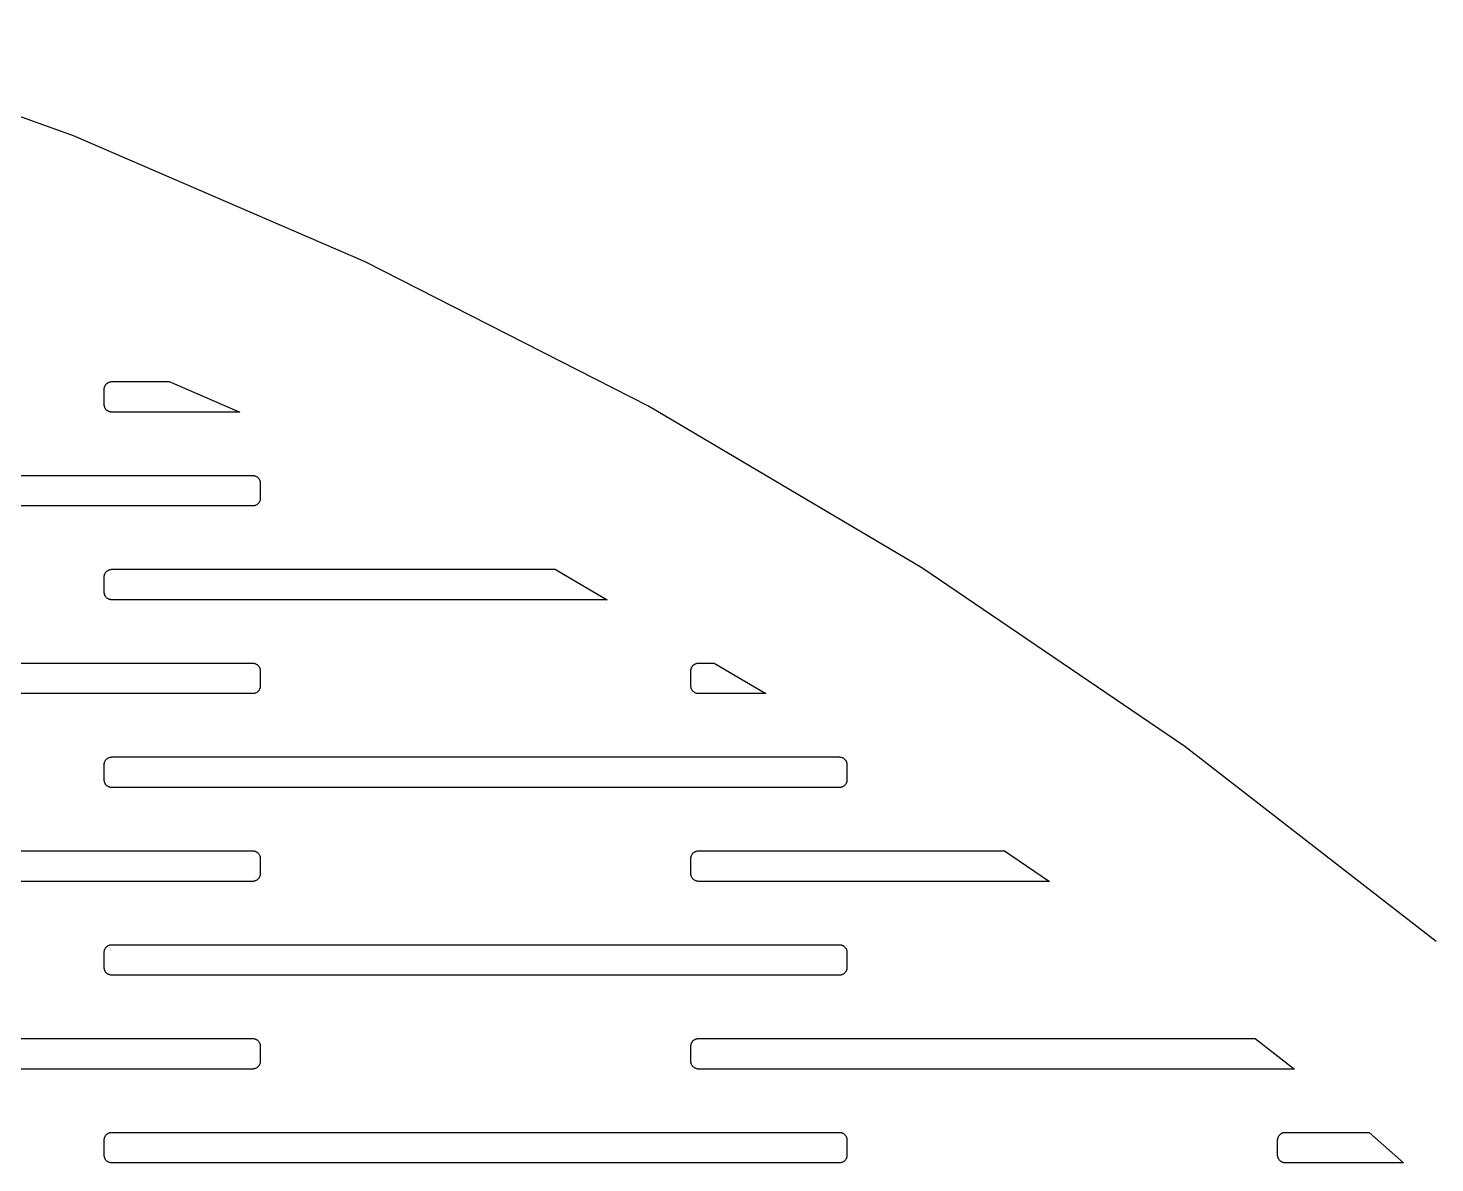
# Model space of a CAD drawing. Header units: metres. Extents: x -216 to 216, y -216 to 216.
# Drawn here: x 77.4 to 137.4, y 156.7 to 205 of the extents above; entities that cross this region are included whole.
import ezdxf

# ---------------------------------------------------------------- set-up
doc = ezdxf.new("R2010")
doc.units = ezdxf.units.M

msp = doc.modelspace()

# ---------------------------------------------------------------- linework, layer by layer
for p, q in [((79.3666, 200.457), (66.6232, 205.045)), ((91.7968, 195.078), (79.3666, 200.457)), ((103.865, 188.929), (91.7968, 195.078)), ((80.6778, 189.653), (80.6784, 189.673)), ((80.6778, 189.003), (80.6778, 189.653)), ((80.6784, 189.673), (80.6804, 189.694)), ((80.6804, 189.694), (80.6835, 189.714)), ((80.6835, 189.714), (80.688, 189.734)), ((80.688, 189.734), (80.6937, 189.753)), ((80.6937, 189.753), (80.7006, 189.772)), ((80.7006, 189.772), (80.7087, 189.791)), ((80.7087, 189.791), (80.718, 189.809)), ((80.718, 189.809), (80.7284, 189.827)), ((80.7284, 189.827), (80.7399, 189.844)), ((80.7399, 189.844), (80.7524, 189.86)), ((80.7524, 189.86), (80.7659, 189.875)), ((80.7659, 189.875), (80.7803, 189.89)), ((80.7803, 189.89), (80.7956, 189.903)), ((80.7956, 189.903), (80.8118, 189.916)), ((80.8118, 189.916), (80.8287, 189.927)), ((80.8287, 189.927), (80.8462, 189.938)), ((80.8462, 189.938), (80.8644, 189.947)), ((80.8644, 189.947), (80.8831, 189.955)), ((80.8831, 189.955), (80.9024, 189.962)), ((80.9024, 189.962), (80.922, 189.968)), ((80.922, 189.968), (80.9419, 189.972)), ((80.9419, 189.972), (80.9621, 189.975)), ((80.9621, 189.975), (80.9824, 189.977)), ((80.9824, 189.977), (81.0028, 189.978)), ((81.0028, 189.978), (83.4494, 189.978)), ((83.4494, 189.978), (86.4535, 188.678)), ((80.6784, 188.982), (80.6778, 189.003)), ((80.6804, 188.962), (80.6784, 188.982)), ((80.6835, 188.942), (80.6804, 188.962)), ((80.688, 188.922), (80.6835, 188.942)), ((80.6937, 188.902), (80.688, 188.922)), ((80.7006, 188.883), (80.6937, 188.902)), ((80.7087, 188.864), (80.7006, 188.883)), ((80.718, 188.846), (80.7087, 188.864)), ((80.7284, 188.829), (80.718, 188.846)), ((80.7399, 188.812), (80.7284, 188.829)), ((115.523, 182.035), (103.865, 188.929)), ((80.7524, 188.796), (80.7399, 188.812)), ((80.7659, 188.78), (80.7524, 188.796)), ((80.7803, 188.766), (80.7659, 188.78)), ((80.7956, 188.752), (80.7803, 188.766)), ((80.8118, 188.74), (80.7956, 188.752)), ((80.8287, 188.728), (80.8118, 188.74)), ((80.8462, 188.718), (80.8287, 188.728)), ((80.8644, 188.709), (80.8462, 188.718)), ((80.8831, 188.701), (80.8644, 188.709)), ((80.9024, 188.694), (80.8831, 188.701)), ((80.922, 188.688), (80.9024, 188.694)), ((80.9419, 188.684), (80.922, 188.688)), ((80.9621, 188.68), (80.9419, 188.684)), ((80.9824, 188.678), (80.9621, 188.68)), ((81.0028, 188.678), (80.9824, 188.678)), ((86.4535, 188.678), (81.0028, 188.678)), ((56.0028, 185.978), (87.0028, 185.978)), ((87.0028, 185.978), (87.0232, 185.977)), ((87.0232, 185.977), (87.0435, 185.975)), ((87.0435, 185.975), (87.0637, 185.972)), ((87.0637, 185.972), (87.0836, 185.968)), ((87.0836, 185.968), (87.1032, 185.962)), ((87.1032, 185.962), (87.1224, 185.955)), ((87.1224, 185.955), (87.1412, 185.947)), ((87.1412, 185.947), (87.1594, 185.938)), ((87.1594, 185.938), (87.1769, 185.927)), ((87.1769, 185.927), (87.1938, 185.916)), ((87.1938, 185.916), (87.21, 185.903)), ((87.21, 185.903), (87.2253, 185.89)), ((87.2253, 185.89), (87.2397, 185.875)), ((87.2397, 185.875), (87.2532, 185.86)), ((87.2532, 185.86), (87.2657, 185.844)), ((87.2657, 185.844), (87.2772, 185.827)), ((87.2772, 185.827), (87.2876, 185.809)), ((87.2876, 185.809), (87.2969, 185.791)), ((87.2969, 185.791), (87.305, 185.772)), ((87.305, 185.772), (87.3119, 185.753)), ((87.3119, 185.753), (87.3176, 185.734)), ((87.3176, 185.734), (87.322, 185.714)), ((87.322, 185.714), (87.3252, 185.694)), ((87.3252, 185.694), (87.3271, 185.673)), ((87.3271, 185.673), (87.3278, 185.653)), ((87.3278, 185.653), (87.3278, 185.003)), ((87.0028, 184.678), (56.0028, 184.678)), ((87.0232, 184.678), (87.0028, 184.678)), ((87.0435, 184.68), (87.0232, 184.678)), ((87.0637, 184.684), (87.0435, 184.68)), ((87.0836, 184.688), (87.0637, 184.684)), ((87.1032, 184.694), (87.0836, 184.688)), ((87.1224, 184.701), (87.1032, 184.694)), ((87.1412, 184.709), (87.1224, 184.701)), ((87.1594, 184.718), (87.1412, 184.709)), ((87.1769, 184.728), (87.1594, 184.718)), ((87.1938, 184.74), (87.1769, 184.728)), ((87.21, 184.752), (87.1938, 184.74)), ((87.2253, 184.766), (87.21, 184.752)), ((87.2397, 184.78), (87.2253, 184.766)), ((87.2532, 184.796), (87.2397, 184.78)), ((87.2657, 184.812), (87.2532, 184.796)), ((87.2772, 184.829), (87.2657, 184.812)), ((87.2876, 184.846), (87.2772, 184.829)), ((87.2969, 184.864), (87.2876, 184.846)), ((87.305, 184.883), (87.2969, 184.864)), ((87.3119, 184.902), (87.305, 184.883)), ((87.3176, 184.922), (87.3119, 184.902)), ((87.322, 184.942), (87.3176, 184.922)), ((87.3252, 184.962), (87.322, 184.942)), ((87.3271, 184.982), (87.3252, 184.962)), ((87.3278, 185.003), (87.3271, 184.982)), ((80.6778, 181.653), (80.6784, 181.673)), ((80.6778, 181.003), (80.6778, 181.653)), ((80.6784, 181.673), (80.6804, 181.694)), ((80.6804, 181.694), (80.6835, 181.714)), ((80.6835, 181.714), (80.688, 181.734)), ((80.688, 181.734), (80.6937, 181.753)), ((80.6937, 181.753), (80.7006, 181.772)), ((80.7006, 181.772), (80.7087, 181.791)), ((80.7087, 181.791), (80.718, 181.809)), ((80.718, 181.809), (80.7284, 181.827)), ((80.7284, 181.827), (80.7399, 181.844)), ((80.7399, 181.844), (80.7524, 181.86)), ((80.7524, 181.86), (80.7659, 181.875)), ((80.7659, 181.875), (80.7803, 181.89)), ((80.7803, 181.89), (80.7956, 181.903)), ((80.7956, 181.903), (80.8118, 181.916)), ((80.8118, 181.916), (80.8287, 181.927)), ((80.8287, 181.927), (80.8462, 181.938)), ((80.8462, 181.938), (80.8644, 181.947)), ((80.8644, 181.947), (80.8831, 181.955)), ((80.8831, 181.955), (80.9024, 181.962)), ((80.9024, 181.962), (80.922, 181.968)), ((80.922, 181.968), (80.9419, 181.972)), ((80.9419, 181.972), (80.9621, 181.975)), ((80.9621, 181.975), (80.9824, 181.977)), ((80.9824, 181.977), (81.0028, 181.978)), ((81.0028, 181.978), (99.8949, 181.978)), ((99.8949, 181.978), (100.011, 181.919)), ((100.011, 181.919), (102.109, 180.678)), ((126.725, 174.422), (115.523, 182.035)), ((80.6784, 180.982), (80.6778, 181.003)), ((80.6804, 180.962), (80.6784, 180.982)), ((80.6835, 180.942), (80.6804, 180.962)), ((80.688, 180.922), (80.6835, 180.942)), ((80.6937, 180.902), (80.688, 180.922)), ((80.7006, 180.883), (80.6937, 180.902)), ((80.7087, 180.864), (80.7006, 180.883)), ((80.718, 180.846), (80.7087, 180.864)), ((80.7284, 180.829), (80.718, 180.846)), ((80.7399, 180.812), (80.7284, 180.829)), ((80.7524, 180.796), (80.7399, 180.812)), ((80.7659, 180.78), (80.7524, 180.796)), ((80.7803, 180.766), (80.7659, 180.78)), ((80.7956, 180.752), (80.7803, 180.766)), ((80.8118, 180.74), (80.7956, 180.752)), ((80.8287, 180.728), (80.8118, 180.74)), ((80.8462, 180.718), (80.8287, 180.728)), ((80.8644, 180.709), (80.8462, 180.718)), ((80.8831, 180.701), (80.8644, 180.709)), ((80.9024, 180.694), (80.8831, 180.701)), ((80.922, 180.688), (80.9024, 180.694)), ((80.9419, 180.684), (80.922, 180.688)), ((80.9621, 180.68), (80.9419, 180.684)), ((80.9824, 180.678), (80.9621, 180.68)), ((81.0028, 180.678), (80.9824, 180.678)), ((102.109, 180.678), (81.0028, 180.678)), ((56.0028, 177.978), (87.0028, 177.978)), ((87.0028, 177.978), (87.0232, 177.977)), ((87.0232, 177.977), (87.0435, 177.975)), ((87.0435, 177.975), (87.0637, 177.972)), ((87.0637, 177.972), (87.0836, 177.968)), ((87.0836, 177.968), (87.1032, 177.962)), ((87.1032, 177.962), (87.1224, 177.955)), ((87.1224, 177.955), (87.1412, 177.947)), ((87.1412, 177.947), (87.1594, 177.938)), ((87.1594, 177.938), (87.1769, 177.927)), ((87.1769, 177.927), (87.1938, 177.916)), ((87.1938, 177.916), (87.21, 177.903)), ((87.21, 177.903), (87.2253, 177.89)), ((87.2253, 177.89), (87.2397, 177.875)), ((87.2397, 177.875), (87.2532, 177.86)), ((87.2532, 177.86), (87.2657, 177.844)), ((87.2657, 177.844), (87.2772, 177.827)), ((87.2772, 177.827), (87.2876, 177.809)), ((87.2876, 177.809), (87.2969, 177.791)), ((87.2969, 177.791), (87.305, 177.772)), ((87.305, 177.772), (87.3119, 177.753)), ((87.3119, 177.753), (87.3176, 177.734)), ((87.3176, 177.734), (87.322, 177.714)), ((87.322, 177.714), (87.3252, 177.694)), ((87.3252, 177.694), (87.3271, 177.673)), ((87.3271, 177.673), (87.3278, 177.653)), ((87.3278, 177.653), (87.3278, 177.003)), ((105.678, 177.673), (105.68, 177.694)), ((105.678, 177.653), (105.678, 177.673)), ((105.678, 177.003), (105.678, 177.653)), ((105.68, 177.694), (105.684, 177.714)), ((105.684, 177.714), (105.688, 177.734)), ((105.688, 177.734), (105.694, 177.753)), ((105.694, 177.753), (105.701, 177.772)), ((105.701, 177.772), (105.709, 177.791)), ((105.709, 177.791), (105.718, 177.809)), ((105.718, 177.809), (105.728, 177.827)), ((105.728, 177.827), (105.74, 177.844)), ((105.74, 177.844), (105.752, 177.86)), ((105.752, 177.86), (105.766, 177.875)), ((105.766, 177.875), (105.78, 177.89)), ((105.78, 177.89), (105.796, 177.903)), ((105.796, 177.903), (105.812, 177.916)), ((105.812, 177.916), (105.829, 177.927)), ((105.829, 177.927), (105.846, 177.938)), ((105.846, 177.938), (105.864, 177.947)), ((105.864, 177.947), (105.883, 177.955)), ((105.883, 177.955), (105.902, 177.962)), ((105.902, 177.962), (105.922, 177.968)), ((105.922, 177.968), (105.942, 177.972)), ((105.942, 177.972), (105.962, 177.975)), ((105.962, 177.975), (105.982, 177.977)), ((105.982, 177.977), (106.003, 177.978)), ((106.003, 177.978), (106.675, 177.978)), ((106.675, 177.978), (108.873, 176.678)), ((87.2772, 176.829), (87.2657, 176.812)), ((87.2876, 176.846), (87.2772, 176.829)), ((87.2969, 176.864), (87.2876, 176.846)), ((87.305, 176.883), (87.2969, 176.864)), ((87.3119, 176.902), (87.305, 176.883)), ((87.3176, 176.922), (87.3119, 176.902)), ((87.322, 176.942), (87.3176, 176.922)), ((87.3252, 176.962), (87.322, 176.942)), ((87.3271, 176.982), (87.3252, 176.962)), ((87.3278, 177.003), (87.3271, 176.982)), ((105.678, 176.982), (105.678, 177.003)), ((105.68, 176.962), (105.678, 176.982)), ((105.684, 176.942), (105.68, 176.962)), ((105.688, 176.922), (105.684, 176.942)), ((105.694, 176.902), (105.688, 176.922)), ((105.701, 176.883), (105.694, 176.902)), ((105.709, 176.864), (105.701, 176.883)), ((105.718, 176.846), (105.709, 176.864)), ((105.728, 176.829), (105.718, 176.846)), ((105.74, 176.812), (105.728, 176.829)), ((87.0028, 176.678), (56.0028, 176.678)), ((87.0232, 176.678), (87.0028, 176.678)), ((87.0435, 176.68), (87.0232, 176.678)), ((87.0637, 176.684), (87.0435, 176.68)), ((87.0836, 176.688), (87.0637, 176.684)), ((87.1032, 176.694), (87.0836, 176.688)), ((87.1224, 176.701), (87.1032, 176.694)), ((87.1412, 176.709), (87.1224, 176.701)), ((87.1594, 176.718), (87.1412, 176.709)), ((87.1769, 176.728), (87.1594, 176.718)), ((87.1938, 176.74), (87.1769, 176.728)), ((87.21, 176.752), (87.1938, 176.74)), ((87.2253, 176.766), (87.21, 176.752)), ((87.2397, 176.78), (87.2253, 176.766)), ((87.2532, 176.796), (87.2397, 176.78)), ((87.2657, 176.812), (87.2532, 176.796)), ((105.752, 176.796), (105.74, 176.812)), ((105.766, 176.78), (105.752, 176.796)), ((105.78, 176.766), (105.766, 176.78)), ((105.796, 176.752), (105.78, 176.766)), ((105.812, 176.74), (105.796, 176.752)), ((105.829, 176.728), (105.812, 176.74)), ((105.846, 176.718), (105.829, 176.728)), ((105.864, 176.709), (105.846, 176.718)), ((105.883, 176.701), (105.864, 176.709)), ((105.902, 176.694), (105.883, 176.701)), ((105.922, 176.688), (105.902, 176.694)), ((105.942, 176.684), (105.922, 176.688)), ((105.962, 176.68), (105.942, 176.684)), ((105.982, 176.678), (105.962, 176.68)), ((106.003, 176.678), (105.982, 176.678)), ((108.873, 176.678), (106.003, 176.678)), ((80.7284, 173.827), (80.7399, 173.844)), ((80.7399, 173.844), (80.7524, 173.86)), ((80.7524, 173.86), (80.7659, 173.875)), ((80.7659, 173.875), (80.7803, 173.89)), ((80.7803, 173.89), (80.7956, 173.903)), ((80.7956, 173.903), (80.8118, 173.916)), ((80.8118, 173.916), (80.8287, 173.927)), ((80.8287, 173.927), (80.8462, 173.938)), ((80.8462, 173.938), (80.8644, 173.947)), ((80.8644, 173.947), (80.8831, 173.955)), ((80.8831, 173.955), (80.9024, 173.962)), ((80.9024, 173.962), (80.922, 173.968)), ((80.922, 173.968), (80.9419, 173.972)), ((80.9419, 173.972), (80.9621, 173.975)), ((80.9621, 173.975), (80.9824, 173.977)), ((80.9824, 173.977), (81.0028, 173.978)), ((81.0028, 173.978), (112.003, 173.978)), ((112.003, 173.978), (112.023, 173.977)), ((112.023, 173.977), (112.044, 173.975)), ((112.044, 173.975), (112.064, 173.972)), ((112.064, 173.972), (112.084, 173.968)), ((112.084, 173.968), (112.103, 173.962)), ((112.103, 173.962), (112.122, 173.955)), ((112.122, 173.955), (112.141, 173.947)), ((112.141, 173.947), (112.159, 173.938)), ((112.159, 173.938), (112.177, 173.927)), ((112.177, 173.927), (112.194, 173.916)), ((112.194, 173.916), (112.21, 173.903)), ((112.21, 173.903), (112.225, 173.89)), ((112.225, 173.89), (112.24, 173.875)), ((112.24, 173.875), (112.253, 173.86)), ((112.253, 173.86), (112.266, 173.844)), ((112.266, 173.844), (112.277, 173.827)), ((137.427, 166.12), (126.725, 174.422)), ((80.6778, 173.653), (80.6784, 173.673)), ((80.6778, 173.003), (80.6778, 173.653)), ((80.6784, 173.673), (80.6804, 173.694)), ((80.6804, 173.694), (80.6835, 173.714)), ((80.6835, 173.714), (80.688, 173.734)), ((80.688, 173.734), (80.6937, 173.753)), ((80.6937, 173.753), (80.7006, 173.772)), ((80.7006, 173.772), (80.7087, 173.791)), ((80.7087, 173.791), (80.718, 173.809)), ((80.718, 173.809), (80.7284, 173.827)), ((112.277, 173.827), (112.288, 173.809)), ((112.288, 173.809), (112.297, 173.791)), ((112.297, 173.791), (112.305, 173.772)), ((112.305, 173.772), (112.312, 173.753)), ((112.312, 173.753), (112.318, 173.734)), ((112.318, 173.734), (112.322, 173.714)), ((112.322, 173.714), (112.325, 173.694)), ((112.325, 173.694), (112.327, 173.673)), ((112.327, 173.673), (112.328, 173.653)), ((112.328, 173.653), (112.328, 173.003)), ((80.6784, 172.982), (80.6778, 173.003)), ((80.6804, 172.962), (80.6784, 172.982)), ((80.6835, 172.942), (80.6804, 172.962)), ((80.688, 172.922), (80.6835, 172.942)), ((80.6937, 172.902), (80.688, 172.922)), ((80.7006, 172.883), (80.6937, 172.902)), ((80.7087, 172.864), (80.7006, 172.883)), ((80.718, 172.846), (80.7087, 172.864)), ((80.7284, 172.829), (80.718, 172.846)), ((80.7399, 172.812), (80.7284, 172.829)), ((80.7524, 172.796), (80.7399, 172.812)), ((80.7659, 172.78), (80.7524, 172.796)), ((80.7803, 172.766), (80.7659, 172.78)), ((80.7956, 172.752), (80.7803, 172.766)), ((80.8118, 172.74), (80.7956, 172.752)), ((80.8287, 172.728), (80.8118, 172.74)), ((80.8462, 172.718), (80.8287, 172.728)), ((80.8644, 172.709), (80.8462, 172.718)), ((80.8831, 172.701), (80.8644, 172.709)), ((80.9024, 172.694), (80.8831, 172.701)), ((80.922, 172.688), (80.9024, 172.694)), ((80.9419, 172.684), (80.922, 172.688)), ((80.9621, 172.68), (80.9419, 172.684)), ((80.9824, 172.678), (80.9621, 172.68)), ((81.0028, 172.678), (80.9824, 172.678)), ((112.003, 172.678), (81.0028, 172.678)), ((112.023, 172.678), (112.003, 172.678)), ((112.044, 172.68), (112.023, 172.678)), ((112.064, 172.684), (112.044, 172.68)), ((112.084, 172.688), (112.064, 172.684)), ((112.103, 172.694), (112.084, 172.688)), ((112.122, 172.701), (112.103, 172.694)), ((112.141, 172.709), (112.122, 172.701)), ((112.159, 172.718), (112.141, 172.709)), ((112.177, 172.728), (112.159, 172.718)), ((112.194, 172.74), (112.177, 172.728)), ((112.21, 172.752), (112.194, 172.74)), ((112.225, 172.766), (112.21, 172.752)), ((112.24, 172.78), (112.225, 172.766)), ((112.253, 172.796), (112.24, 172.78)), ((112.266, 172.812), (112.253, 172.796)), ((112.277, 172.829), (112.266, 172.812)), ((112.288, 172.846), (112.277, 172.829)), ((112.297, 172.864), (112.288, 172.846)), ((112.305, 172.883), (112.297, 172.864)), ((112.312, 172.902), (112.305, 172.883)), ((112.318, 172.922), (112.312, 172.902)), ((112.322, 172.942), (112.318, 172.922)), ((112.325, 172.962), (112.322, 172.942)), ((112.327, 172.982), (112.325, 172.962)), ((112.328, 173.003), (112.327, 172.982)), ((56.0028, 169.978), (87.0028, 169.978)), ((87.0028, 169.978), (87.0232, 169.977)), ((87.0232, 169.977), (87.0435, 169.975)), ((87.0435, 169.975), (87.0637, 169.972)), ((87.0637, 169.972), (87.0836, 169.968)), ((87.0836, 169.968), (87.1032, 169.962)), ((87.1032, 169.962), (87.1224, 169.955)), ((87.1224, 169.955), (87.1412, 169.947)), ((87.1412, 169.947), (87.1594, 169.938)), ((87.1594, 169.938), (87.1769, 169.927)), ((87.1769, 169.927), (87.1938, 169.916)), ((87.1938, 169.916), (87.21, 169.903)), ((87.21, 169.903), (87.2253, 169.89)), ((87.2253, 169.89), (87.2397, 169.875)), ((87.2397, 169.875), (87.2532, 169.86)), ((87.2532, 169.86), (87.2657, 169.844)), ((87.2657, 169.844), (87.2772, 169.827)), ((87.2772, 169.827), (87.2876, 169.809)), ((87.2876, 169.809), (87.2969, 169.791)), ((87.2969, 169.791), (87.305, 169.772)), ((87.305, 169.772), (87.3119, 169.753)), ((87.3119, 169.753), (87.3176, 169.734)), ((87.3176, 169.734), (87.322, 169.714)), ((87.322, 169.714), (87.3252, 169.694)), ((87.3252, 169.694), (87.3271, 169.673)), ((87.3271, 169.673), (87.3278, 169.653)), ((87.3278, 169.653), (87.3278, 169.003)), ((105.678, 169.673), (105.68, 169.694)), ((105.678, 169.653), (105.678, 169.673)), ((105.678, 169.003), (105.678, 169.653)), ((105.68, 169.694), (105.684, 169.714)), ((105.684, 169.714), (105.688, 169.734)), ((105.688, 169.734), (105.694, 169.753)), ((105.694, 169.753), (105.701, 169.772)), ((105.701, 169.772), (105.709, 169.791)), ((105.709, 169.791), (105.718, 169.809)), ((105.718, 169.809), (105.728, 169.827)), ((105.728, 169.827), (105.74, 169.844)), ((105.74, 169.844), (105.752, 169.86)), ((105.752, 169.86), (105.766, 169.875)), ((105.766, 169.875), (105.78, 169.89)), ((105.78, 169.89), (105.796, 169.903)), ((105.796, 169.903), (105.812, 169.916)), ((105.812, 169.916), (105.829, 169.927)), ((105.829, 169.927), (105.846, 169.938)), ((105.846, 169.938), (105.864, 169.947)), ((105.864, 169.947), (105.883, 169.955)), ((105.883, 169.955), (105.902, 169.962)), ((105.902, 169.962), (105.922, 169.968)), ((105.922, 169.968), (105.942, 169.972)), ((105.942, 169.972), (105.962, 169.975)), ((105.962, 169.975), (105.982, 169.977)), ((105.982, 169.977), (106.003, 169.978)), ((106.003, 169.978), (119.038, 169.978)), ((119.038, 169.978), (120.951, 168.678)), ((87.0028, 168.678), (56.0028, 168.678)), ((87.0232, 168.678), (87.0028, 168.678)), ((87.0435, 168.68), (87.0232, 168.678)), ((87.0637, 168.684), (87.0435, 168.68)), ((87.0836, 168.688), (87.0637, 168.684)), ((87.1032, 168.694), (87.0836, 168.688)), ((87.1224, 168.701), (87.1032, 168.694)), ((87.1412, 168.709), (87.1224, 168.701)), ((87.1594, 168.718), (87.1412, 168.709)), ((87.1769, 168.728), (87.1594, 168.718)), ((87.1938, 168.74), (87.1769, 168.728)), ((87.21, 168.752), (87.1938, 168.74)), ((87.2253, 168.766), (87.21, 168.752)), ((87.2397, 168.78), (87.2253, 168.766)), ((87.2532, 168.796), (87.2397, 168.78)), ((87.2657, 168.812), (87.2532, 168.796)), ((87.2772, 168.829), (87.2657, 168.812)), ((87.2876, 168.846), (87.2772, 168.829)), ((87.2969, 168.864), (87.2876, 168.846)), ((87.305, 168.883), (87.2969, 168.864)), ((87.3119, 168.902), (87.305, 168.883)), ((87.3176, 168.922), (87.3119, 168.902)), ((87.322, 168.942), (87.3176, 168.922)), ((87.3252, 168.962), (87.322, 168.942)), ((87.3271, 168.982), (87.3252, 168.962)), ((87.3278, 169.003), (87.3271, 168.982)), ((105.678, 168.982), (105.678, 169.003)), ((105.68, 168.962), (105.678, 168.982)), ((105.684, 168.942), (105.68, 168.962)), ((105.688, 168.922), (105.684, 168.942)), ((105.694, 168.902), (105.688, 168.922)), ((105.701, 168.883), (105.694, 168.902)), ((105.709, 168.864), (105.701, 168.883)), ((105.718, 168.846), (105.709, 168.864)), ((105.728, 168.829), (105.718, 168.846)), ((105.74, 168.812), (105.728, 168.829)), ((105.752, 168.796), (105.74, 168.812)), ((105.766, 168.78), (105.752, 168.796)), ((105.78, 168.766), (105.766, 168.78)), ((105.796, 168.752), (105.78, 168.766)), ((105.812, 168.74), (105.796, 168.752)), ((105.829, 168.728), (105.812, 168.74)), ((105.846, 168.718), (105.829, 168.728)), ((105.864, 168.709), (105.846, 168.718)), ((105.883, 168.701), (105.864, 168.709)), ((105.902, 168.694), (105.883, 168.701)), ((105.922, 168.688), (105.902, 168.694)), ((105.942, 168.684), (105.922, 168.688)), ((105.962, 168.68), (105.942, 168.684)), ((105.982, 168.678), (105.962, 168.68)), ((106.003, 168.678), (105.982, 168.678)), ((120.951, 168.678), (106.003, 168.678)), ((80.6778, 165.653), (80.6784, 165.673)), ((80.6778, 165.003), (80.6778, 165.653)), ((80.6784, 165.673), (80.6804, 165.694)), ((80.6804, 165.694), (80.6835, 165.714)), ((80.6835, 165.714), (80.688, 165.734)), ((80.688, 165.734), (80.6937, 165.753)), ((80.6937, 165.753), (80.7006, 165.772)), ((80.7006, 165.772), (80.7087, 165.791)), ((80.7087, 165.791), (80.718, 165.809)), ((80.718, 165.809), (80.7284, 165.827)), ((80.7284, 165.827), (80.7399, 165.844)), ((80.7399, 165.844), (80.7524, 165.86)), ((80.7524, 165.86), (80.7659, 165.875)), ((80.7659, 165.875), (80.7803, 165.89)), ((80.7803, 165.89), (80.7956, 165.903)), ((80.7956, 165.903), (80.8118, 165.916)), ((80.8118, 165.916), (80.8287, 165.927)), ((80.8287, 165.927), (80.8462, 165.938)), ((80.8462, 165.938), (80.8644, 165.947)), ((80.8644, 165.947), (80.8831, 165.955)), ((80.8831, 165.955), (80.9024, 165.962)), ((80.9024, 165.962), (80.922, 165.968)), ((80.922, 165.968), (80.9419, 165.972)), ((80.9419, 165.972), (80.9621, 165.975)), ((80.9621, 165.975), (80.9824, 165.977)), ((80.9824, 165.977), (81.0028, 165.978)), ((81.0028, 165.978), (112.003, 165.978)), ((112.003, 165.978), (112.023, 165.977)), ((112.023, 165.977), (112.044, 165.975)), ((112.044, 165.975), (112.064, 165.972)), ((112.064, 165.972), (112.084, 165.968)), ((112.084, 165.968), (112.103, 165.962)), ((112.103, 165.962), (112.122, 165.955)), ((112.122, 165.955), (112.141, 165.947)), ((112.141, 165.947), (112.159, 165.938)), ((112.159, 165.938), (112.177, 165.927)), ((112.177, 165.927), (112.194, 165.916)), ((112.194, 165.916), (112.21, 165.903)), ((112.21, 165.903), (112.225, 165.89)), ((112.225, 165.89), (112.24, 165.875)), ((112.24, 165.875), (112.253, 165.86)), ((112.253, 165.86), (112.266, 165.844)), ((112.266, 165.844), (112.277, 165.827)), ((112.277, 165.827), (112.288, 165.809)), ((112.288, 165.809), (112.297, 165.791)), ((112.297, 165.791), (112.305, 165.772)), ((112.305, 165.772), (112.312, 165.753)), ((112.312, 165.753), (112.318, 165.734)), ((112.318, 165.734), (112.322, 165.714)), ((112.322, 165.714), (112.325, 165.694)), ((112.325, 165.694), (112.327, 165.673)), ((112.327, 165.673), (112.328, 165.653)), ((112.328, 165.653), (112.328, 165.003)), ((80.6784, 164.982), (80.6778, 165.003)), ((80.6804, 164.962), (80.6784, 164.982)), ((80.6835, 164.942), (80.6804, 164.962)), ((80.688, 164.922), (80.6835, 164.942)), ((80.6937, 164.902), (80.688, 164.922)), ((80.7006, 164.883), (80.6937, 164.902)), ((80.7087, 164.864), (80.7006, 164.883)), ((80.718, 164.846), (80.7087, 164.864)), ((80.7284, 164.829), (80.718, 164.846)), ((112.288, 164.846), (112.277, 164.829)), ((112.297, 164.864), (112.288, 164.846)), ((112.305, 164.883), (112.297, 164.864)), ((112.312, 164.902), (112.305, 164.883)), ((112.318, 164.922), (112.312, 164.902)), ((112.322, 164.942), (112.318, 164.922)), ((112.325, 164.962), (112.322, 164.942)), ((112.327, 164.982), (112.325, 164.962)), ((112.328, 165.003), (112.327, 164.982)), ((80.7399, 164.812), (80.7284, 164.829)), ((80.7524, 164.796), (80.7399, 164.812)), ((80.7659, 164.78), (80.7524, 164.796)), ((80.7803, 164.766), (80.7659, 164.78)), ((80.7956, 164.752), (80.7803, 164.766)), ((80.8118, 164.74), (80.7956, 164.752)), ((80.8287, 164.728), (80.8118, 164.74)), ((80.8462, 164.718), (80.8287, 164.728)), ((80.8644, 164.709), (80.8462, 164.718)), ((80.8831, 164.701), (80.8644, 164.709)), ((80.9024, 164.694), (80.8831, 164.701)), ((80.922, 164.688), (80.9024, 164.694)), ((80.9419, 164.684), (80.922, 164.688)), ((80.9621, 164.68), (80.9419, 164.684)), ((80.9824, 164.678), (80.9621, 164.68)), ((81.0028, 164.678), (80.9824, 164.678)), ((112.003, 164.678), (81.0028, 164.678)), ((112.023, 164.678), (112.003, 164.678)), ((112.044, 164.68), (112.023, 164.678)), ((112.064, 164.684), (112.044, 164.68)), ((112.084, 164.688), (112.064, 164.684)), ((112.103, 164.694), (112.084, 164.688)), ((112.122, 164.701), (112.103, 164.694)), ((112.141, 164.709), (112.122, 164.701)), ((112.159, 164.718), (112.141, 164.709)), ((112.177, 164.728), (112.159, 164.718)), ((112.194, 164.74), (112.177, 164.728)), ((112.21, 164.752), (112.194, 164.74)), ((112.225, 164.766), (112.21, 164.752)), ((112.24, 164.78), (112.225, 164.766)), ((112.253, 164.796), (112.24, 164.78)), ((112.266, 164.812), (112.253, 164.796)), ((112.277, 164.829), (112.266, 164.812)), ((56.0028, 161.978), (87.0028, 161.978)), ((87.0028, 161.978), (87.0232, 161.977)), ((87.0232, 161.977), (87.0435, 161.975)), ((87.0435, 161.975), (87.0637, 161.972)), ((87.0637, 161.972), (87.0836, 161.968)), ((87.0836, 161.968), (87.1032, 161.962)), ((87.1032, 161.962), (87.1224, 161.955)), ((87.1224, 161.955), (87.1412, 161.947)), ((87.1412, 161.947), (87.1594, 161.938)), ((87.1594, 161.938), (87.1769, 161.927)), ((87.1769, 161.927), (87.1938, 161.916)), ((87.1938, 161.916), (87.21, 161.903)), ((87.21, 161.903), (87.2253, 161.89)), ((87.2253, 161.89), (87.2397, 161.875)), ((87.2397, 161.875), (87.2532, 161.86)), ((87.2532, 161.86), (87.2657, 161.844)), ((87.2657, 161.844), (87.2772, 161.827)), ((105.728, 161.827), (105.74, 161.844)), ((105.74, 161.844), (105.752, 161.86)), ((105.752, 161.86), (105.766, 161.875)), ((105.766, 161.875), (105.78, 161.89)), ((105.78, 161.89), (105.796, 161.903)), ((105.796, 161.903), (105.812, 161.916)), ((105.812, 161.916), (105.829, 161.927)), ((105.829, 161.927), (105.846, 161.938)), ((105.846, 161.938), (105.864, 161.947)), ((105.864, 161.947), (105.883, 161.955)), ((105.883, 161.955), (105.902, 161.962)), ((105.902, 161.962), (105.922, 161.968)), ((105.922, 161.968), (105.942, 161.972)), ((105.942, 161.972), (105.962, 161.975)), ((105.962, 161.975), (105.982, 161.977)), ((105.982, 161.977), (106.003, 161.978)), ((106.003, 161.978), (129.721, 161.978)), ((129.721, 161.978), (131.397, 160.678)), ((87.2772, 161.827), (87.2876, 161.809)), ((87.2876, 161.809), (87.2969, 161.791)), ((87.2969, 161.791), (87.305, 161.772)), ((87.305, 161.772), (87.3119, 161.753)), ((87.3119, 161.753), (87.3176, 161.734)), ((87.3176, 161.734), (87.322, 161.714)), ((87.322, 161.714), (87.3252, 161.694)), ((87.3252, 161.694), (87.3271, 161.673)), ((87.3271, 161.673), (87.3278, 161.653)), ((87.3278, 161.653), (87.3278, 161.003)), ((105.678, 161.673), (105.68, 161.694)), ((105.678, 161.653), (105.678, 161.673)), ((105.678, 161.003), (105.678, 161.653)), ((105.68, 161.694), (105.684, 161.714)), ((105.684, 161.714), (105.688, 161.734)), ((105.688, 161.734), (105.694, 161.753)), ((105.694, 161.753), (105.701, 161.772)), ((105.701, 161.772), (105.709, 161.791)), ((105.709, 161.791), (105.718, 161.809)), ((105.718, 161.809), (105.728, 161.827)), ((87.0028, 160.678), (56.0028, 160.678)), ((87.0232, 160.678), (87.0028, 160.678)), ((87.0435, 160.68), (87.0232, 160.678)), ((87.0637, 160.684), (87.0435, 160.68)), ((87.0836, 160.688), (87.0637, 160.684)), ((87.1032, 160.694), (87.0836, 160.688)), ((87.1224, 160.701), (87.1032, 160.694)), ((87.1412, 160.709), (87.1224, 160.701)), ((87.1594, 160.718), (87.1412, 160.709)), ((87.1769, 160.728), (87.1594, 160.718)), ((87.1938, 160.74), (87.1769, 160.728)), ((87.21, 160.752), (87.1938, 160.74)), ((87.2253, 160.766), (87.21, 160.752)), ((87.2397, 160.78), (87.2253, 160.766)), ((87.2532, 160.796), (87.2397, 160.78)), ((87.2657, 160.812), (87.2532, 160.796)), ((87.2772, 160.829), (87.2657, 160.812)), ((87.2876, 160.846), (87.2772, 160.829)), ((87.2969, 160.864), (87.2876, 160.846)), ((87.305, 160.883), (87.2969, 160.864)), ((87.3119, 160.902), (87.305, 160.883)), ((87.3176, 160.922), (87.3119, 160.902)), ((87.322, 160.942), (87.3176, 160.922)), ((87.3252, 160.962), (87.322, 160.942)), ((87.3271, 160.982), (87.3252, 160.962)), ((87.3278, 161.003), (87.3271, 160.982)), ((105.678, 160.982), (105.678, 161.003)), ((105.68, 160.962), (105.678, 160.982)), ((105.684, 160.942), (105.68, 160.962)), ((105.688, 160.922), (105.684, 160.942)), ((105.694, 160.902), (105.688, 160.922)), ((105.701, 160.883), (105.694, 160.902)), ((105.709, 160.864), (105.701, 160.883)), ((105.718, 160.846), (105.709, 160.864)), ((105.728, 160.829), (105.718, 160.846)), ((105.74, 160.812), (105.728, 160.829)), ((105.752, 160.796), (105.74, 160.812)), ((105.766, 160.78), (105.752, 160.796)), ((105.78, 160.766), (105.766, 160.78)), ((105.796, 160.752), (105.78, 160.766)), ((105.812, 160.74), (105.796, 160.752)), ((105.829, 160.728), (105.812, 160.74)), ((105.846, 160.718), (105.829, 160.728)), ((105.864, 160.709), (105.846, 160.718)), ((105.883, 160.701), (105.864, 160.709)), ((105.902, 160.694), (105.883, 160.701)), ((105.922, 160.688), (105.902, 160.694)), ((105.942, 160.684), (105.922, 160.688)), ((105.962, 160.68), (105.942, 160.684)), ((105.982, 160.678), (105.962, 160.68)), ((106.003, 160.678), (105.982, 160.678)), ((131.397, 160.678), (106.003, 160.678)), ((80.6778, 157.653), (80.6784, 157.673)), ((80.6778, 157.003), (80.6778, 157.653)), ((80.6784, 157.673), (80.6804, 157.694)), ((80.6804, 157.694), (80.6835, 157.714)), ((80.6835, 157.714), (80.688, 157.734)), ((80.688, 157.734), (80.6937, 157.753)), ((80.6937, 157.753), (80.7006, 157.772)), ((80.7006, 157.772), (80.7087, 157.791)), ((80.7087, 157.791), (80.718, 157.809)), ((80.718, 157.809), (80.7284, 157.827)), ((80.7284, 157.827), (80.7399, 157.844)), ((80.7399, 157.844), (80.7524, 157.86)), ((80.7524, 157.86), (80.7659, 157.875)), ((80.7659, 157.875), (80.7803, 157.89)), ((80.7803, 157.89), (80.7956, 157.903)), ((80.7956, 157.903), (80.8118, 157.916)), ((80.8118, 157.916), (80.8287, 157.927)), ((80.8287, 157.927), (80.8462, 157.938)), ((80.8462, 157.938), (80.8644, 157.947)), ((80.8644, 157.947), (80.8831, 157.955)), ((80.8831, 157.955), (80.9024, 157.962)), ((80.9024, 157.962), (80.922, 157.968)), ((80.922, 157.968), (80.9419, 157.972)), ((80.9419, 157.972), (80.9621, 157.975)), ((80.9621, 157.975), (80.9824, 157.977)), ((80.9824, 157.977), (81.0028, 157.978)), ((81.0028, 157.978), (112.003, 157.978)), ((112.003, 157.978), (112.023, 157.977)), ((112.023, 157.977), (112.044, 157.975)), ((112.044, 157.975), (112.064, 157.972)), ((112.064, 157.972), (112.084, 157.968)), ((112.084, 157.968), (112.103, 157.962)), ((112.103, 157.962), (112.122, 157.955)), ((112.122, 157.955), (112.141, 157.947)), ((112.141, 157.947), (112.159, 157.938)), ((112.159, 157.938), (112.177, 157.927)), ((112.177, 157.927), (112.194, 157.916)), ((112.194, 157.916), (112.21, 157.903)), ((112.21, 157.903), (112.225, 157.89)), ((112.225, 157.89), (112.24, 157.875)), ((112.24, 157.875), (112.253, 157.86)), ((112.253, 157.86), (112.266, 157.844)), ((112.266, 157.844), (112.277, 157.827)), ((112.277, 157.827), (112.288, 157.809)), ((112.288, 157.809), (112.297, 157.791)), ((112.297, 157.791), (112.305, 157.772)), ((112.305, 157.772), (112.312, 157.753)), ((112.312, 157.753), (112.318, 157.734)), ((112.318, 157.734), (112.322, 157.714)), ((112.322, 157.714), (112.325, 157.694)), ((112.325, 157.694), (112.327, 157.673)), ((112.327, 157.673), (112.328, 157.653)), ((112.328, 157.653), (112.328, 157.003)), ((130.678, 157.673), (130.68, 157.694)), ((130.678, 157.653), (130.678, 157.673)), ((130.678, 157.003), (130.678, 157.653)), ((130.68, 157.694), (130.684, 157.714)), ((130.684, 157.714), (130.688, 157.734)), ((130.688, 157.734), (130.694, 157.753)), ((130.694, 157.753), (130.701, 157.772)), ((130.701, 157.772), (130.709, 157.791)), ((130.709, 157.791), (130.718, 157.809)), ((130.718, 157.809), (130.728, 157.827)), ((130.728, 157.827), (130.74, 157.844)), ((130.74, 157.844), (130.752, 157.86)), ((130.752, 157.86), (130.766, 157.875)), ((130.766, 157.875), (130.78, 157.89)), ((130.78, 157.89), (130.796, 157.903)), ((130.796, 157.903), (130.812, 157.916)), ((130.812, 157.916), (130.829, 157.927)), ((130.829, 157.927), (130.846, 157.938)), ((130.846, 157.938), (130.864, 157.947)), ((130.864, 157.947), (130.883, 157.955)), ((130.883, 157.955), (130.902, 157.962)), ((130.902, 157.962), (130.922, 157.968)), ((130.922, 157.968), (130.942, 157.972)), ((130.942, 157.972), (130.962, 157.975)), ((130.962, 157.975), (130.982, 157.977)), ((130.982, 157.977), (131.003, 157.978)), ((131.003, 157.978), (134.572, 157.978)), ((134.572, 157.978), (136.046, 156.678)), ((80.6784, 156.982), (80.6778, 157.003)), ((80.6804, 156.962), (80.6784, 156.982)), ((80.6835, 156.942), (80.6804, 156.962)), ((80.688, 156.922), (80.6835, 156.942)), ((80.6937, 156.902), (80.688, 156.922)), ((80.7006, 156.883), (80.6937, 156.902)), ((80.7087, 156.864), (80.7006, 156.883)), ((80.718, 156.846), (80.7087, 156.864)), ((80.7284, 156.829), (80.718, 156.846)), ((80.7399, 156.812), (80.7284, 156.829)), ((80.7524, 156.796), (80.7399, 156.812)), ((80.7659, 156.78), (80.7524, 156.796)), ((80.7803, 156.766), (80.7659, 156.78)), ((80.7956, 156.752), (80.7803, 156.766)), ((80.8118, 156.74), (80.7956, 156.752)), ((80.8287, 156.728), (80.8118, 156.74)), ((80.8462, 156.718), (80.8287, 156.728)), ((80.8644, 156.709), (80.8462, 156.718)), ((80.8831, 156.701), (80.8644, 156.709)), ((80.9024, 156.694), (80.8831, 156.701)), ((80.922, 156.688), (80.9024, 156.694)), ((80.9419, 156.684), (80.922, 156.688)), ((80.9621, 156.68), (80.9419, 156.684)), ((80.9824, 156.678), (80.9621, 156.68)), ((81.0028, 156.678), (80.9824, 156.678)), ((112.003, 156.678), (81.0028, 156.678)), ((112.023, 156.678), (112.003, 156.678)), ((112.044, 156.68), (112.023, 156.678)), ((112.064, 156.684), (112.044, 156.68)), ((112.084, 156.688), (112.064, 156.684)), ((112.103, 156.694), (112.084, 156.688)), ((112.122, 156.701), (112.103, 156.694)), ((112.141, 156.709), (112.122, 156.701)), ((112.159, 156.718), (112.141, 156.709)), ((112.177, 156.728), (112.159, 156.718)), ((112.194, 156.74), (112.177, 156.728)), ((112.21, 156.752), (112.194, 156.74)), ((112.225, 156.766), (112.21, 156.752)), ((112.24, 156.78), (112.225, 156.766)), ((112.253, 156.796), (112.24, 156.78)), ((112.266, 156.812), (112.253, 156.796)), ((112.277, 156.829), (112.266, 156.812)), ((112.288, 156.846), (112.277, 156.829)), ((112.297, 156.864), (112.288, 156.846)), ((112.305, 156.883), (112.297, 156.864)), ((112.312, 156.902), (112.305, 156.883)), ((112.318, 156.922), (112.312, 156.902)), ((112.322, 156.942), (112.318, 156.922)), ((112.325, 156.962), (112.322, 156.942)), ((112.327, 156.982), (112.325, 156.962)), ((112.328, 157.003), (112.327, 156.982)), ((130.678, 156.982), (130.678, 157.003)), ((130.68, 156.962), (130.678, 156.982)), ((130.684, 156.942), (130.68, 156.962)), ((130.688, 156.922), (130.684, 156.942)), ((130.694, 156.902), (130.688, 156.922)), ((130.701, 156.883), (130.694, 156.902)), ((130.709, 156.864), (130.701, 156.883)), ((130.718, 156.846), (130.709, 156.864)), ((130.728, 156.829), (130.718, 156.846)), ((130.74, 156.812), (130.728, 156.829)), ((130.752, 156.796), (130.74, 156.812)), ((130.766, 156.78), (130.752, 156.796)), ((130.78, 156.766), (130.766, 156.78)), ((130.796, 156.752), (130.78, 156.766)), ((130.812, 156.74), (130.796, 156.752)), ((130.829, 156.728), (130.812, 156.74)), ((130.846, 156.718), (130.829, 156.728)), ((130.864, 156.709), (130.846, 156.718)), ((130.883, 156.701), (130.864, 156.709)), ((130.902, 156.694), (130.883, 156.701)), ((130.922, 156.688), (130.902, 156.694)), ((130.942, 156.684), (130.922, 156.688)), ((130.962, 156.68), (130.942, 156.684)), ((130.982, 156.678), (130.962, 156.68)), ((131.003, 156.678), (130.982, 156.678)), ((136.046, 156.678), (131.003, 156.678))]:
    msp.add_line(p, q)

doc.saveas('drawing.dxf')
